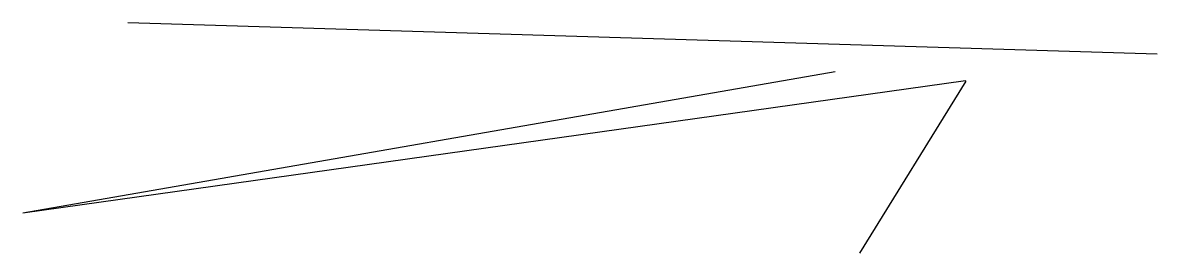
# Model space of a CAD drawing. Units: millimetres at full size, sheet at 1:100. Extents: x -17143 to 13898, y -5510 to 796.
import ezdxf

# ---------------------------------------------------------------- set-up
doc = ezdxf.new("R2010")
doc.units = ezdxf.units.MM
doc.header["$LTSCALE"] = 100
doc.layers.add('0-0', color=7, linetype='Continuous')

msp = doc.modelspace()

# ---------------------------------------------------------------- linework, layer by layer
at = {"layer": '0-0'}
for p, q in [((13898, -61.2), (-14265.3, 795.9)), ((5081.6, -551), (-17142.9, -4408.2)), ((8653.3, -795.7), (-17142.9, -4408.2)), ((8658, -802.8), (5755.1, -5510.2)), ((8653.3, -795.7), (8658, -802.8))]:
    msp.add_line(p, q, dxfattribs=at)

doc.saveas('drawing.dxf')
